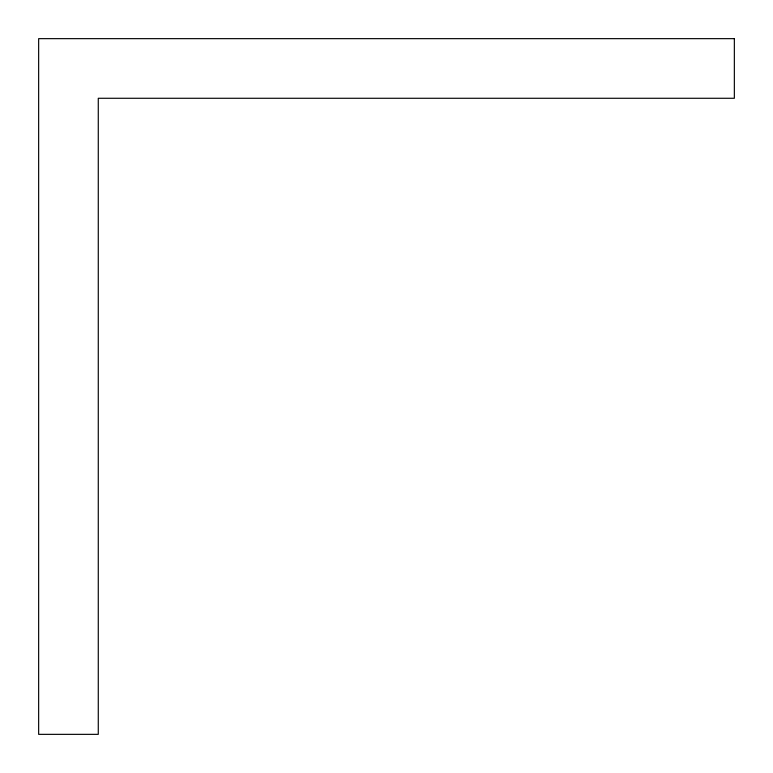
<?xml version="1.0" encoding="UTF-8"?>
<svg xmlns="http://www.w3.org/2000/svg" width="773" height="773" viewBox="0 0 773 773"><rect width="100%" height="100%" fill="white"/><g stroke="black" fill="none" stroke-linecap="round" stroke-linejoin="round"><path stroke-width="1.16" d="M734.35 38.65L38.65 38.65L38.65 734.35L98.277 734.35L98.277 98.277L734.35 98.277L734.35 38.65"/></g></svg>
